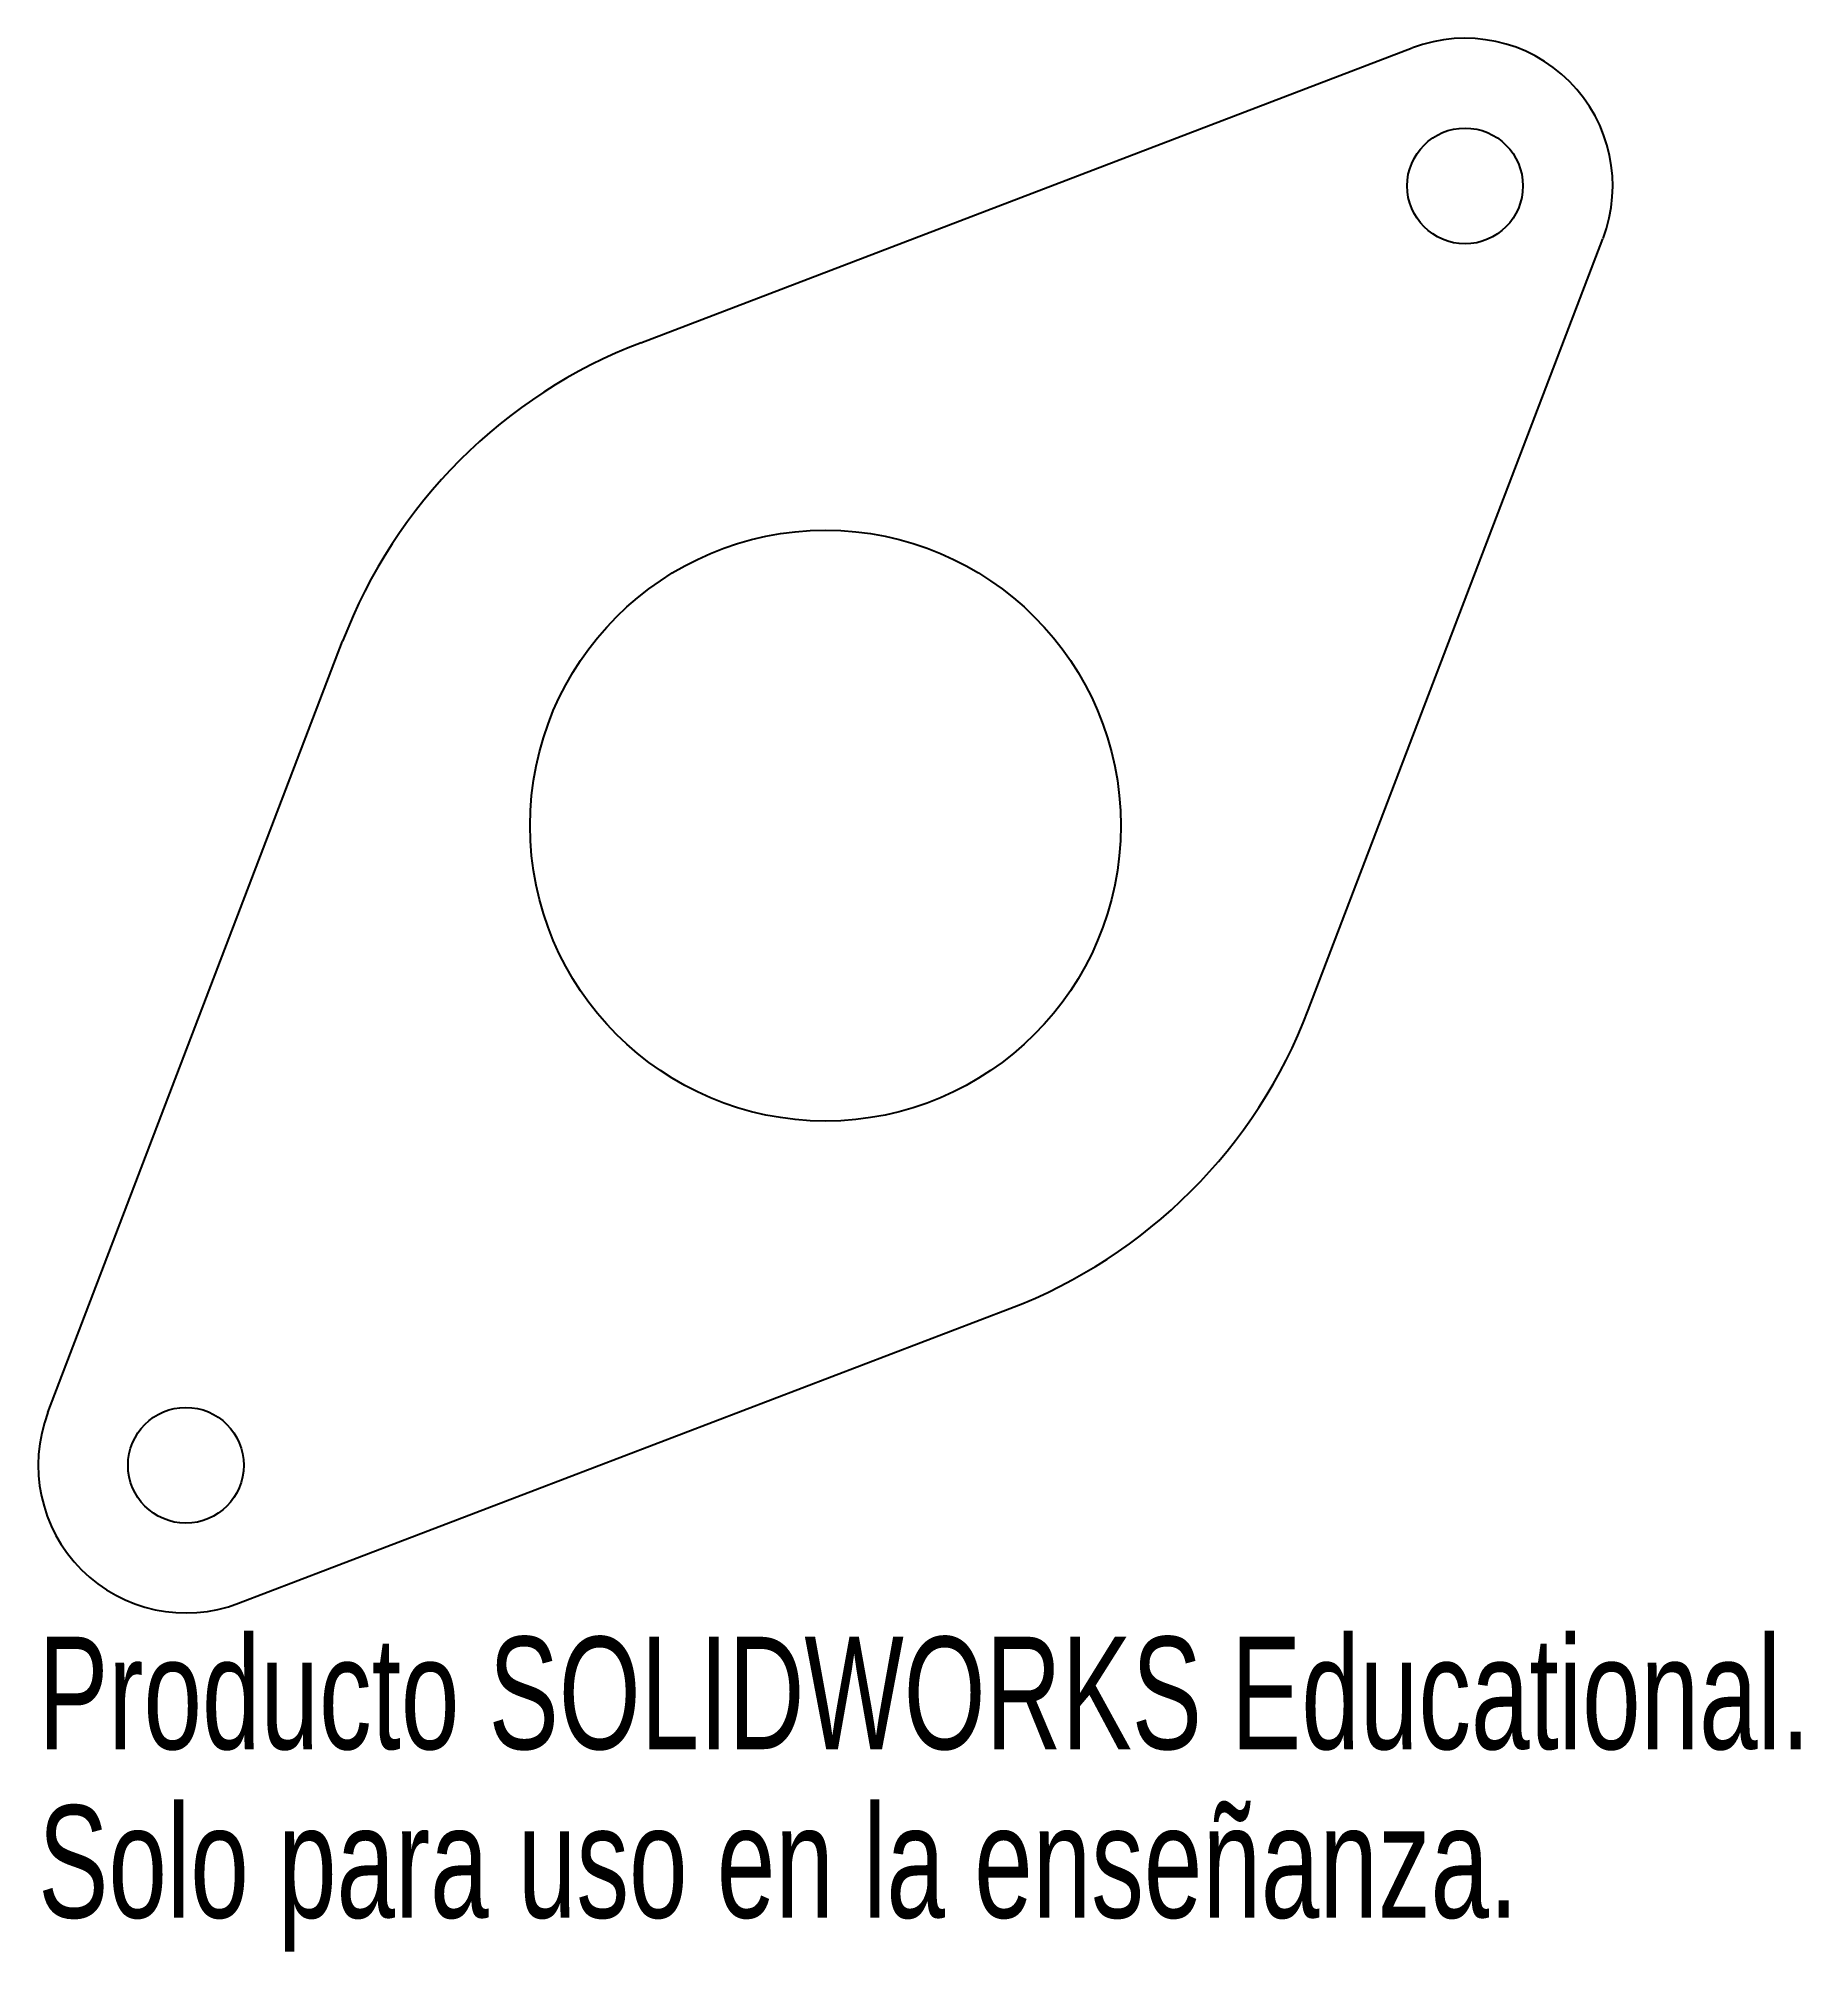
# Model space of a CAD drawing. Header units: inches. Extents: x -4.58 to -1.6, y 0.25 to 3.48.
import ezdxf

# ---------------------------------------------------------------- set-up
doc = ezdxf.new("R2010")
doc.units = ezdxf.units.IN
doc.header["$MEASUREMENT"] = 0
doc.styles.add('SLDTEXTSTYLE0', font='TXT', dxfattribs={"width": 0.7})

msp = doc.modelspace()

# ---------------------------------------------------------------- linework, layer by layer
at = {"color": 7, "linetype": 'Continuous', "lineweight": 25}
for p, q in [((-3.5623, 2.9696), (-2.2566, 3.4684)), ((-2.4326, 1.8399), (-1.9338, 3.1456)), ((-4.5662, 1.1588), (-4.0674, 2.4645)), ((-4.2434, 0.836), (-2.9377, 1.3348))]:
    msp.add_line(p, q, dxfattribs=at)
for centre, radius in [((-2.1673, 3.2349), 0.098), ((-3.25, 2.1522), 0.5), ((-4.3327, 1.0696), 0.098)]:
    msp.add_circle(centre, radius, dxfattribs=at)
for centre, radius, start, end in [((-2.1673, 3.2349), 0.25, 339.092, 110.908), ((-3.25, 2.1522), 0.875, 110.908, 159.092), ((-3.25, 2.1522), 0.875, 290.908, 339.092), ((-4.3327, 1.0696), 0.25, 159.092, 290.908)]:
    msp.add_arc(centre, radius, start, end, dxfattribs=at)

# ---------------------------------------------------------------- texts
at = {"color": 7, "linetype": 'Continuous', "char_height": 0.1903, "attachment_point": 1, "style": 'SLDTEXTSTYLE0'}
for s, insert in [('Producto SOLIDWORKS Educational.', (-4.5827, 0.7794)), ('Solo para uso en la enseñanza.', (-4.5827, 0.494))]:
    msp.add_mtext(s, dxfattribs=dict(at, insert=insert))

doc.saveas('drawing.dxf')
